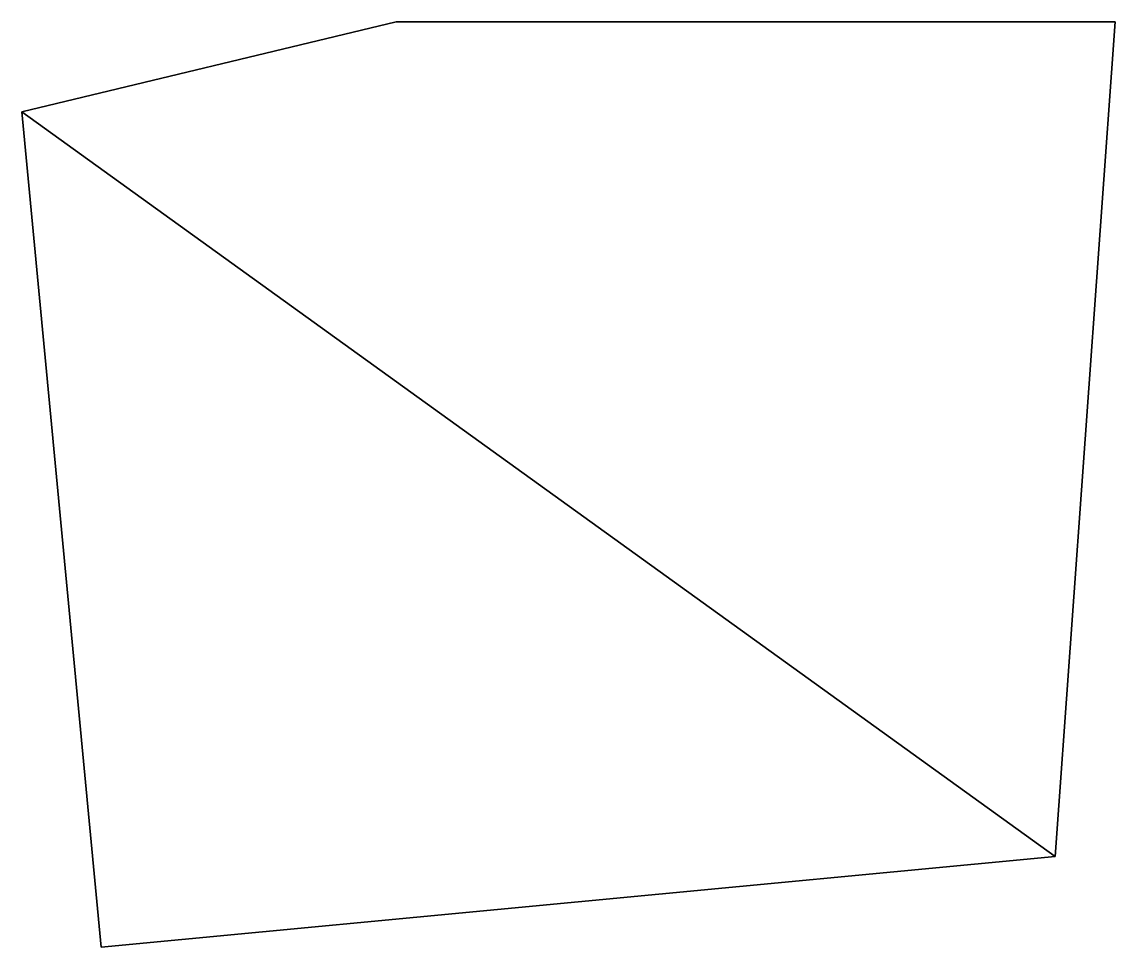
# Model space of a CAD drawing. Extents: x -0.245 to 0.12, y -4.049 to -3.74.
import ezdxf

# ---------------------------------------------------------------- set-up
doc = ezdxf.new("R2010")
doc.units = 0
doc.layers.add('TRAIL_END1', color=5, linetype='CONTINUOUS')

msp = doc.modelspace()

# ---------------------------------------------------------------- linework, layer by layer
at = {"layer": 'TRAIL_END1'}
for points in [[(0.10002, -4.01852, 0.21), (0.12, -3.74, 0.21), (-0.12, -3.74, 0.21), (-0.245, -3.77, 0.21)], [(-0.245, -3.77, -0.02), (-0.12, -3.74, -0.02), (0.12, -3.74, -0.02), (0.10002, -4.01852, -0.02)], [(-0.12, -3.74, 0.21), (-0.12, -3.74, -0.02), (-0.245, -3.77, -0.02), (-0.245, -3.77, 0.21)], [(0.10002, -4.01852, -0.02), (0.12, -3.74, -0.02), (0.12, -3.74, 0.21), (0.10002, -4.01852, 0.21)], [(-0.245, -3.77, -0.02), (-0.245, -3.77, -0.02), (0.10002, -4.01852, -0.02), (-0.21855, -4.04875, -0.02)], [(-0.21855, -4.04875, 0.21), (0.10002, -4.01852, 0.21), (-0.245, -3.77, 0.21)], [(-0.245, -3.77, 0.21), (-0.245, -3.77, -0.02), (-0.21855, -4.04875, -0.02), (-0.21855, -4.04875, 0.21)], [(-0.21855, -4.04875, -0.02), (0.10002, -4.01852, -0.02), (0.10002, -4.01852, 0.21), (-0.21855, -4.04875, 0.21)]]:
    msp.add_3dface(points, dxfattribs=at)

doc.saveas('drawing.dxf')
